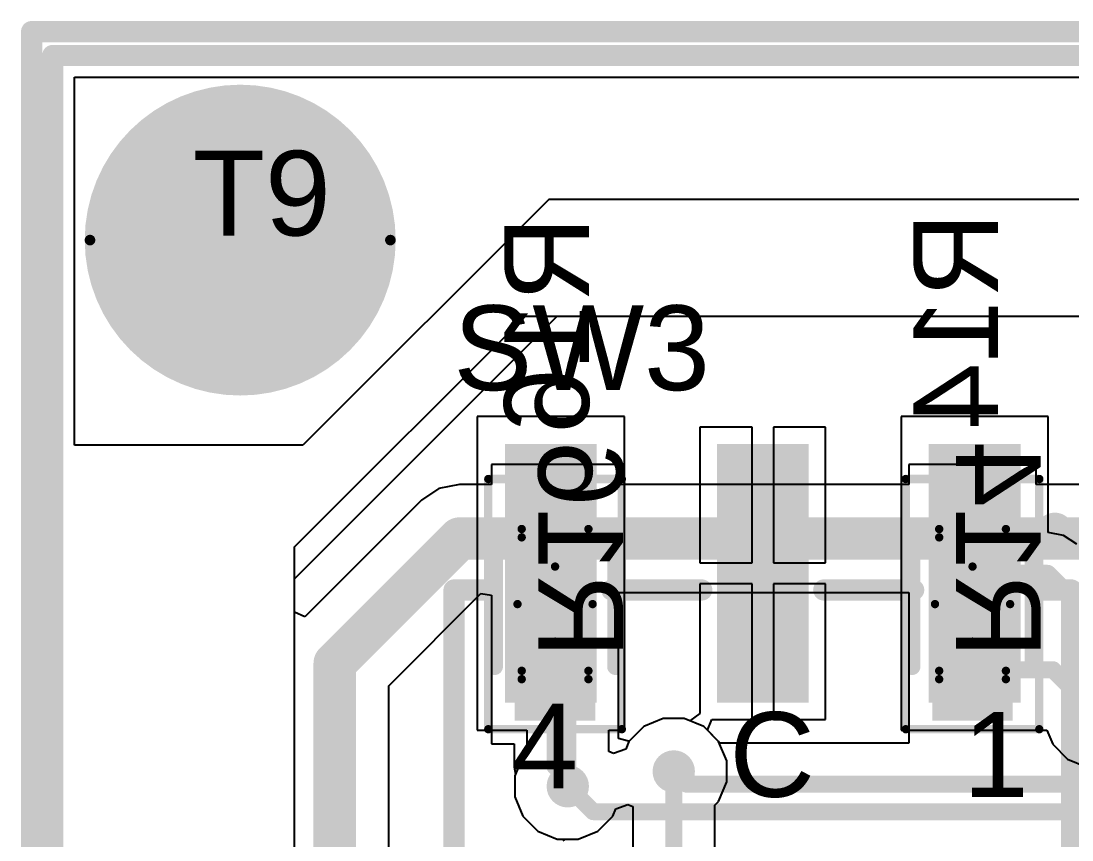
# Model space of a CAD drawing. Header units: inches. Extents: x -0.27 to 1.97, y -0.26 to 0.99.
# Drawn here: x -0.005 to 0.4909, y 0.6027 to 0.9893 of the extents above; entities that cross this region are included whole.
import ezdxf

# ---------------------------------------------------------------- set-up
doc = ezdxf.new("R2010")
doc.units = ezdxf.units.IN
doc.header["$MEASUREMENT"] = 0
for name, color, linetype in [('Bottom Layer', 5, 'Continuous'), ('Bottom Overlay', 54, 'Continuous'), ('Bottom Paste', 16, 'Continuous'), ('Bottom Solder', 6, 'Continuous'), ('Keep-Out Layer', 6, 'Continuous'), ('Mechanical 1', 6, 'Continuous'), ('Mechanical 10', 56, 'Continuous'), ('Mechanical 12', 56, 'Continuous'), ('Mechanical 14', 56, 'Continuous'), ('Mechanical 3', 76, 'Continuous'), ('Multi-Layer', 9, 'Continuous'), ('Pad Holes', 156, 'Continuous'), ('Top Layer', 1, 'Continuous'), ('Top Overlay', 2, 'Continuous'), ('Top Paste', 8, 'Continuous'), ('Top Solder', 216, 'Continuous'), ('Via Holes', 16, 'Continuous')]:
    doc.layers.add(name, color=color, linetype=linetype)
doc.styles.add('Arial', font='', dxfattribs={"height": 0.2})
doc.styles.get('Arial').set_extended_font_data('Arial')

# ---------------------------------------------------------------- blocks, each defined once
blk = doc.blocks.new('FIX_2_5_6')
at = {"layer": 'Bottom Layer'}
h = blk.add_hatch(color=5, dxfattribs=at)
edge = h.paths.add_edge_path()
edge.add_arc((0, 0), 0.0689, 0, 360)
at = {"layer": 'Bottom Solder'}
h = blk.add_hatch(color=6, dxfattribs=at)
edge = h.paths.add_edge_path()
edge.add_arc((0, 0), 0.0729, 0, 360)
at = {"layer": 'Multi-Layer'}
h = blk.add_hatch(color=9, dxfattribs=at)
edge = h.paths.add_edge_path()
edge.add_arc((0, 0), 0.0689, 0, 360)
at = {"layer": 'Pad Holes'}
h = blk.add_hatch(color=7, dxfattribs=at)
edge = h.paths.add_edge_path()
edge.add_arc((0, 0), 0.05315, 0, 360)
at = {"layer": 'Top Layer'}
h = blk.add_hatch(color=1, dxfattribs=at)
edge = h.paths.add_edge_path()
edge.add_arc((0, 0), 0.0689, 0, 360)
at = {"layer": 'Top Solder'}
h = blk.add_hatch(color=216, dxfattribs=at)
edge = h.paths.add_edge_path()
edge.add_arc((0, 0), 0.0729, 0, 360)
at = {"layer": 'Top Overlay'}
for points in [[(0.07087, 0, 0.005, 0.005, 1), (-0.07087, 0, 0.005, 0.005, 1)], [(-0.07212, 0, 0.0025, 0.0025, 1), (-0.06962, 0, 0.0025, 0.0025, 1)], [(0.06962, 0, 0.0025, 0.0025, 1), (0.07212, 0, 0.0025, 0.0025, 1)]]:
    blk.add_lwpolyline(points, format="xyseb", close=True, dxfattribs=at)
blk = doc.blocks.new('SW_SMD_SM_STAR_10S_12')
at = {"layer": 'Top Layer'}
for points in [[(-0.119685, 0.212595), (-0.080315, 0.212595), (-0.080315, 0.094485), (-0.119685, 0.094485)], [(-0.019685, 0.212595), (0.019685, 0.212595), (0.019685, 0.094485), (-0.019685, 0.094485)], [(0.080315, 0.212595), (0.119685, 0.212595), (0.119685, 0.094485), (0.080315, 0.094485)], [(-0.119685, -0.094485), (-0.080315, -0.094485), (-0.080315, -0.212595), (-0.119685, -0.212595)], [(-0.019685, -0.094485), (0.019685, -0.094485), (0.019685, -0.212595), (-0.019685, -0.212595)], [(0.080315, -0.094485), (0.119685, -0.094485), (0.119685, -0.212595), (0.080315, -0.212595)]]:
    blk.add_hatch(color=1, dxfattribs=at).paths.add_polyline_path(points)
at = {"layer": 'Top Paste'}
for points in [[(-0.119685, 0.212595), (-0.080315, 0.212595), (-0.080315, 0.094485), (-0.119685, 0.094485)], [(-0.019685, 0.212595), (0.019685, 0.212595), (0.019685, 0.094485), (-0.019685, 0.094485)], [(0.080315, 0.212595), (0.119685, 0.212595), (0.119685, 0.094485), (0.080315, 0.094485)], [(-0.119685, -0.094485), (-0.080315, -0.094485), (-0.080315, -0.212595), (-0.119685, -0.212595)], [(-0.019685, -0.094485), (0.019685, -0.094485), (0.019685, -0.212595), (-0.019685, -0.212595)], [(0.080315, -0.094485), (0.119685, -0.094485), (0.119685, -0.212595), (0.080315, -0.212595)]]:
    blk.add_hatch(color=8, dxfattribs=at).paths.add_polyline_path(points)
at = {"layer": 'Top Solder'}
for points in [[(-0.121654, 0.214564), (-0.078346, 0.214564), (-0.078346, 0.092516), (-0.121654, 0.092516)], [(-0.021654, 0.214564), (0.021654, 0.214564), (0.021654, 0.092516), (-0.021654, 0.092516)], [(0.078346, 0.214564), (0.121654, 0.214564), (0.121654, 0.092516), (0.078346, 0.092516)], [(-0.121654, -0.092516), (-0.078346, -0.092516), (-0.078346, -0.214564), (-0.121654, -0.214564)], [(-0.021654, -0.092516), (0.021654, -0.092516), (0.021654, -0.214564), (-0.021654, -0.214564)], [(0.078346, -0.092516), (0.121654, -0.092516), (0.121654, -0.214564), (0.078346, -0.214564)]]:
    blk.add_hatch(color=216, dxfattribs=at).paths.add_polyline_path(points)
at = {"layer": 'Top Overlay'}
for points in [[(0.14174, 0.17323, 0.01, 0.01, 1), (0.13386, 0.17323, 0.01, 0.01, 1)], [(0.13136, 0.17323, 0.005, 0.005, 1), (0.13636, 0.17323, 0.005, 0.005, 1)], [(0.13924, 0.17323, 0.005, 0.005, 1), (0.14424, 0.17323, 0.005, 0.005, 1)], [(-0.148169, 0.145669, 0.005, 0.005, 1), (-0.143169, 0.145669, 0.005, 0.005, 1)], [(-0.148169, 0.145669, 0.005, 0.005, 1), (-0.143169, 0.145669, 0.005, 0.005, 1)], [(-0.131285, 0.145669, 0.005, 0.005, 1), (-0.126285, 0.145669, 0.005, 0.005, 1)], [(-0.073715, 0.145669, 0.005, 0.005, 1), (-0.068715, 0.145669, 0.005, 0.005, 1)], [(-0.031285, 0.145669, 0.005, 0.005, 1), (-0.026285, 0.145669, 0.005, 0.005, 1)], [(0.026285, 0.145669, 0.005, 0.005, 1), (0.031285, 0.145669, 0.005, 0.005, 1)], [(0.068715, 0.145669, 0.005, 0.005, 1), (0.073715, 0.145669, 0.005, 0.005, 1)], [(0.126285, 0.145669, 0.005, 0.005, 1), (0.131285, 0.145669, 0.005, 0.005, 1)], [(0.143169, 0.145669, 0.005, 0.005, 1), (0.148169, 0.145669, 0.005, 0.005, 1)], [(0.143169, 0.145669, 0.005, 0.005, 1), (0.148169, 0.145669, 0.005, 0.005, 1)], [(-0.148169, -0.145669, 0.005, 0.005, 1), (-0.143169, -0.145669, 0.005, 0.005, 1)], [(-0.148169, -0.145669, 0.005, 0.005, 1), (-0.143169, -0.145669, 0.005, 0.005, 1)], [(-0.131285, -0.145669, 0.005, 0.005, 1), (-0.126285, -0.145669, 0.005, 0.005, 1)], [(-0.073715, -0.145669, 0.005, 0.005, 1), (-0.068715, -0.145669, 0.005, 0.005, 1)], [(-0.031285, -0.145669, 0.005, 0.005, 1), (-0.026285, -0.145669, 0.005, 0.005, 1)], [(0.026285, -0.145669, 0.005, 0.005, 1), (0.031285, -0.145669, 0.005, 0.005, 1)], [(0.068715, -0.145669, 0.005, 0.005, 1), (0.073715, -0.145669, 0.005, 0.005, 1)], [(0.126285, -0.145669, 0.005, 0.005, 1), (0.131285, -0.145669, 0.005, 0.005, 1)], [(0.143169, -0.145669, 0.005, 0.005, 1), (0.148169, -0.145669, 0.005, 0.005, 1)], [(0.143169, -0.145669, 0.005, 0.005, 1), (0.148169, -0.145669, 0.005, 0.005, 1)]]:
    blk.add_lwpolyline(points, format="xyseb", close=True, dxfattribs=at)
for points in [[(-0.145669, 0.145669, 0.01, 0.01, 0), (-0.128785, 0.145669, 0.01, 0.01, 0)], [(-0.145669, -0.145669, 0.01, 0.01, 0), (-0.145669, 0.145669, 0.01, 0.01, 0)], [(-0.071215, 0.145669, 0.01, 0.01, 0), (-0.028785, 0.145669, 0.01, 0.01, 0)], [(0.028785, 0.145669, 0.01, 0.01, 0), (0.071215, 0.145669, 0.01, 0.01, 0)], [(0.128785, 0.145669, 0.01, 0.01, 0), (0.145669, 0.145669, 0.01, 0.01, 0)], [(0.145669, -0.145669, 0.01, 0.01, 0), (0.145669, 0.145669, 0.01, 0.01, 0)], [(-0.145669, -0.145669, 0.01, 0.01, 0), (-0.128785, -0.145669, 0.01, 0.01, 0)], [(-0.071215, -0.145669, 0.01, 0.01, 0), (-0.028785, -0.145669, 0.01, 0.01, 0)], [(0.028785, -0.145669, 0.01, 0.01, 0), (0.071215, -0.145669, 0.01, 0.01, 0)], [(0.128785, -0.145669, 0.01, 0.01, 0), (0.145669, -0.145669, 0.01, 0.01, 0)]]:
    blk.add_lwpolyline(points, format="xyseb", dxfattribs=at)
at = {"layer": 'Top Overlay', "style": 'Arial'}
for s, p in [('4', (-0.11811, 0.051957)), ('C', (-0.01575, 0.048017)), ('1', (0.09449, 0.048017)), ('C', (-0.01181, -0.062223)), ('8', (0.09055, -0.062223)), ('2', (-0.11417, -0.066153))]:
    blk.add_text(s, height=0.04, dxfattribs=at).set_placement(p)
blk = doc.blocks.new('RESC1608X055N_0603_B_16')
at = {"layer": 'Bottom Layer'}
for points in [[(-0.05098, 0.015), (-0.01098, 0.015), (-0.01098, -0.015), (-0.05098, -0.015)], [(0.01098, 0.015), (0.05098, 0.015), (0.05098, -0.015), (0.01098, -0.015)]]:
    blk.add_hatch(color=5, dxfattribs=at).paths.add_polyline_path(points)
at = {"layer": 'Bottom Paste'}
for points in [[(-0.05098, 0.015), (-0.01098, 0.015), (-0.01098, -0.015), (-0.05098, -0.015)], [(0.01098, 0.015), (0.05098, 0.015), (0.05098, -0.015), (0.01098, -0.015)]]:
    blk.add_hatch(color=16, dxfattribs=at).paths.add_polyline_path(points)
at = {"layer": 'Bottom Solder'}
for points in [[(-0.05498, 0.019), (-0.00698, 0.019), (-0.00698, -0.019), (-0.05498, -0.019)], [(0.00698, 0.019), (0.05498, 0.019), (0.05498, -0.019), (0.00698, -0.019)]]:
    blk.add_hatch(color=6, dxfattribs=at).paths.add_polyline_path(points)
at = {"layer": 'Mechanical 3'}
h = blk.add_hatch(color=76, dxfattribs=at)
edge = h.paths.add_edge_path()
edge.add_arc((0, 0), 0.005, 0, 360)
at = {"layer": 'Bottom Overlay'}
for points in [[(-0.02953, 0.02854, 0.00787, 0.00787, 0), (0.02953, 0.02854, 0.00787, 0.00787, 0)], [(-0.02953, -0.02854, 0.00787, 0.00787, 0), (0.02953, -0.02854, 0.00787, 0.00787, 0)]]:
    blk.add_lwpolyline(points, format="xyseb", dxfattribs=at)
for points in [[(-0.0315, 0.02854, 0.00394, 0.00394, 1), (-0.02756, 0.02854, 0.00394, 0.00394, 1)], [(0.02756, 0.02854, 0.00394, 0.00394, 1), (0.0315, 0.02854, 0.00394, 0.00394, 1)], [(-0.0315, -0.02854, 0.00394, 0.00394, 1), (-0.02756, -0.02854, 0.00394, 0.00394, 1)], [(0.02756, -0.02854, 0.00394, 0.00394, 1), (0.0315, -0.02854, 0.00394, 0.00394, 1)]]:
    blk.add_lwpolyline(points, format="xyseb", close=True, dxfattribs=at)
at = {"layer": 'Mechanical 10'}
for points in [[(-0.03543, 0.01575, 0.00394, 0.00394, 0), (0.03543, 0.01575, 0.00394, 0.00394, 0)], [(-0.03543, 0.01575, 0.00394, 0.00394, 0), (-0.03543, -0.01575, 0.00394, 0.00394, 0)], [(0.03543, 0.01575, 0.00394, 0.00394, 0), (0.03543, -0.01575, 0.00394, 0.00394, 0)], [(-0.03543, -0.01575, 0.00394, 0.00394, 0), (0.03543, -0.01575, 0.00394, 0.00394, 0)]]:
    blk.add_lwpolyline(points, format="xyseb", dxfattribs=at)
for points in [[(-0.03642, 0.01575, 0.00197, 0.00197, 1), (-0.03445, 0.01575, 0.00197, 0.00197, 1)], [(-0.03642, 0.01575, 0.00197, 0.00197, 1), (-0.03445, 0.01575, 0.00197, 0.00197, 1)], [(0.03445, 0.01575, 0.00197, 0.00197, 1), (0.03642, 0.01575, 0.00197, 0.00197, 1)], [(0.03445, 0.01575, 0.00197, 0.00197, 1), (0.03642, 0.01575, 0.00197, 0.00197, 1)], [(-0.03642, -0.01575, 0.00197, 0.00197, 1), (-0.03445, -0.01575, 0.00197, 0.00197, 1)], [(-0.03642, -0.01575, 0.00197, 0.00197, 1), (-0.03445, -0.01575, 0.00197, 0.00197, 1)], [(0.03445, -0.01575, 0.00197, 0.00197, 1), (0.03642, -0.01575, 0.00197, 0.00197, 1)], [(0.03445, -0.01575, 0.00197, 0.00197, 1), (0.03642, -0.01575, 0.00197, 0.00197, 1)]]:
    blk.add_lwpolyline(points, format="xyseb", close=True, dxfattribs=at)
at = {"layer": 'Mechanical 12'}
for points in [[(-0.03149, 0.01574, 0.00394, 0.00394, 0), (0.0315, 0.01574, 0.00394, 0.00394, 0)], [(-0.03149, 0.01574, 0.00394, 0.00394, 0), (-0.03149, -0.01575, 0.00394, 0.00394, 0)], [(0.0315, 0.01574, 0.00394, 0.00394, 0), (0.0315, -0.01575, 0.00394, 0.00394, 0)], [(-0.03149, -0.01575, 0.00394, 0.00394, 0), (0.0315, -0.01575, 0.00394, 0.00394, 0)]]:
    blk.add_lwpolyline(points, format="xyseb", dxfattribs=at)
for points in [[(-0.03248, 0.01574, 0.00197, 0.00197, 1), (-0.03051, 0.01574, 0.00197, 0.00197, 1)], [(-0.03248, 0.01574, 0.00197, 0.00197, 1), (-0.03051, 0.01574, 0.00197, 0.00197, 1)], [(0.03052, 0.01574, 0.00197, 0.00197, 1), (0.03248, 0.01574, 0.00197, 0.00197, 1)], [(0.03052, 0.01574, 0.00197, 0.00197, 1), (0.03248, 0.01574, 0.00197, 0.00197, 1)], [(-0.03248, -0.01575, 0.00197, 0.00197, 1), (-0.03051, -0.01575, 0.00197, 0.00197, 1)], [(-0.03248, -0.01575, 0.00197, 0.00197, 1), (-0.03051, -0.01575, 0.00197, 0.00197, 1)], [(0.03052, -0.01575, 0.00197, 0.00197, 1), (0.03248, -0.01575, 0.00197, 0.00197, 1)], [(0.03052, -0.01575, 0.00197, 0.00197, 1), (0.03248, -0.01575, 0.00197, 0.00197, 1)]]:
    blk.add_lwpolyline(points, format="xyseb", close=True, dxfattribs=at)
at = {"layer": 'Mechanical 14'}
for points in [[(-0.05906, 0.0315, 0.00394, 0.00394, 0), (0.05906, 0.0315, 0.00394, 0.00394, 0)], [(-0.05906, 0.0315, 0.00394, 0.00394, 0), (-0.05906, -0.0315, 0.00394, 0.00394, 0)], [(0.05906, 0.0315, 0.00394, 0.00394, 0), (0.05906, -0.0315, 0.00394, 0.00394, 0)], [(0, 0.01772, 0.00394, 0.00394, 0), (0, -0.01772, 0.00394, 0.00394, 0)], [(-0.01772, 0, 0.00394, 0.00394, 0), (0.01772, 0, 0.00394, 0.00394, 0)], [(-0.05906, -0.0315, 0.00394, 0.00394, 0), (0.05906, -0.0315, 0.00394, 0.00394, 0)]]:
    blk.add_lwpolyline(points, format="xyseb", dxfattribs=at)
for points in [[(-0.06004, 0.0315, 0.00197, 0.00197, 1), (-0.05807, 0.0315, 0.00197, 0.00197, 1)], [(-0.06004, 0.0315, 0.00197, 0.00197, 1), (-0.05807, 0.0315, 0.00197, 0.00197, 1)], [(0.05807, 0.0315, 0.00197, 0.00197, 1), (0.06004, 0.0315, 0.00197, 0.00197, 1)], [(0.05807, 0.0315, 0.00197, 0.00197, 1), (0.06004, 0.0315, 0.00197, 0.00197, 1)], [(-0.00098, 0.01772, 0.00197, 0.00197, 1), (0.00098, 0.01772, 0.00197, 0.00197, 1)], [(-0.0187, 0, 0.00197, 0.00197, 1), (-0.01673, 0, 0.00197, 0.00197, 1)], [(0.01673, 0, 0.00197, 0.00197, 1), (0.0187, 0, 0.00197, 0.00197, 1)], [(-0.00098, -0.01772, 0.00197, 0.00197, 1), (0.00098, -0.01772, 0.00197, 0.00197, 1)], [(-0.06004, -0.0315, 0.00197, 0.00197, 1), (-0.05807, -0.0315, 0.00197, 0.00197, 1)], [(-0.06004, -0.0315, 0.00197, 0.00197, 1), (-0.05807, -0.0315, 0.00197, 0.00197, 1)], [(0.05807, -0.0315, 0.00197, 0.00197, 1), (0.06004, -0.0315, 0.00197, 0.00197, 1)], [(0.05807, -0.0315, 0.00197, 0.00197, 1), (0.06004, -0.0315, 0.00197, 0.00197, 1)]]:
    blk.add_lwpolyline(points, format="xyseb", close=True, dxfattribs=at)
at = {"layer": 'Mechanical 10', "style": 'Arial', "text_generation_flag": 2}
blk.add_text('R16', height=0.04, rotation=180, dxfattribs=at).set_placement((-0.02559, 0.00787))
blk = doc.blocks.new('RESC1608X055N_0603_B_18')
at = {"layer": 'Bottom Layer'}
for points in [[(-0.05098, 0.015), (-0.01098, 0.015), (-0.01098, -0.015), (-0.05098, -0.015)], [(0.01098, 0.015), (0.05098, 0.015), (0.05098, -0.015), (0.01098, -0.015)]]:
    blk.add_hatch(color=5, dxfattribs=at).paths.add_polyline_path(points)
at = {"layer": 'Bottom Paste'}
for points in [[(-0.05098, 0.015), (-0.01098, 0.015), (-0.01098, -0.015), (-0.05098, -0.015)], [(0.01098, 0.015), (0.05098, 0.015), (0.05098, -0.015), (0.01098, -0.015)]]:
    blk.add_hatch(color=16, dxfattribs=at).paths.add_polyline_path(points)
at = {"layer": 'Bottom Solder'}
for points in [[(-0.05498, 0.019), (-0.00698, 0.019), (-0.00698, -0.019), (-0.05498, -0.019)], [(0.00698, 0.019), (0.05498, 0.019), (0.05498, -0.019), (0.00698, -0.019)]]:
    blk.add_hatch(color=6, dxfattribs=at).paths.add_polyline_path(points)
at = {"layer": 'Mechanical 3'}
h = blk.add_hatch(color=76, dxfattribs=at)
edge = h.paths.add_edge_path()
edge.add_arc((0, 0), 0.005, 0, 360)
at = {"layer": 'Bottom Overlay'}
for points in [[(-0.02953, 0.02854, 0.00787, 0.00787, 0), (0.02953, 0.02854, 0.00787, 0.00787, 0)], [(-0.02953, -0.02854, 0.00787, 0.00787, 0), (0.02953, -0.02854, 0.00787, 0.00787, 0)]]:
    blk.add_lwpolyline(points, format="xyseb", dxfattribs=at)
for points in [[(-0.0315, 0.02854, 0.00394, 0.00394, 1), (-0.02756, 0.02854, 0.00394, 0.00394, 1)], [(0.02756, 0.02854, 0.00394, 0.00394, 1), (0.0315, 0.02854, 0.00394, 0.00394, 1)], [(-0.0315, -0.02854, 0.00394, 0.00394, 1), (-0.02756, -0.02854, 0.00394, 0.00394, 1)], [(0.02756, -0.02854, 0.00394, 0.00394, 1), (0.0315, -0.02854, 0.00394, 0.00394, 1)]]:
    blk.add_lwpolyline(points, format="xyseb", close=True, dxfattribs=at)
at = {"layer": 'Mechanical 10'}
for points in [[(-0.03543, 0.01575, 0.00394, 0.00394, 0), (0.03543, 0.01575, 0.00394, 0.00394, 0)], [(-0.03543, 0.01575, 0.00394, 0.00394, 0), (-0.03543, -0.01575, 0.00394, 0.00394, 0)], [(0.03543, 0.01575, 0.00394, 0.00394, 0), (0.03543, -0.01575, 0.00394, 0.00394, 0)], [(-0.03543, -0.01575, 0.00394, 0.00394, 0), (0.03543, -0.01575, 0.00394, 0.00394, 0)]]:
    blk.add_lwpolyline(points, format="xyseb", dxfattribs=at)
for points in [[(-0.03642, 0.01575, 0.00197, 0.00197, 1), (-0.03445, 0.01575, 0.00197, 0.00197, 1)], [(-0.03642, 0.01575, 0.00197, 0.00197, 1), (-0.03445, 0.01575, 0.00197, 0.00197, 1)], [(0.03445, 0.01575, 0.00197, 0.00197, 1), (0.03642, 0.01575, 0.00197, 0.00197, 1)], [(0.03445, 0.01575, 0.00197, 0.00197, 1), (0.03642, 0.01575, 0.00197, 0.00197, 1)], [(-0.03642, -0.01575, 0.00197, 0.00197, 1), (-0.03445, -0.01575, 0.00197, 0.00197, 1)], [(-0.03642, -0.01575, 0.00197, 0.00197, 1), (-0.03445, -0.01575, 0.00197, 0.00197, 1)], [(0.03445, -0.01575, 0.00197, 0.00197, 1), (0.03642, -0.01575, 0.00197, 0.00197, 1)], [(0.03445, -0.01575, 0.00197, 0.00197, 1), (0.03642, -0.01575, 0.00197, 0.00197, 1)]]:
    blk.add_lwpolyline(points, format="xyseb", close=True, dxfattribs=at)
at = {"layer": 'Mechanical 12'}
for points in [[(-0.03149, 0.01574, 0.00394, 0.00394, 0), (0.0315, 0.01574, 0.00394, 0.00394, 0)], [(-0.03149, 0.01574, 0.00394, 0.00394, 0), (-0.03149, -0.01575, 0.00394, 0.00394, 0)], [(0.0315, 0.01574, 0.00394, 0.00394, 0), (0.0315, -0.01575, 0.00394, 0.00394, 0)], [(-0.03149, -0.01575, 0.00394, 0.00394, 0), (0.0315, -0.01575, 0.00394, 0.00394, 0)]]:
    blk.add_lwpolyline(points, format="xyseb", dxfattribs=at)
for points in [[(-0.03248, 0.01574, 0.00197, 0.00197, 1), (-0.03051, 0.01574, 0.00197, 0.00197, 1)], [(-0.03248, 0.01574, 0.00197, 0.00197, 1), (-0.03051, 0.01574, 0.00197, 0.00197, 1)], [(0.03052, 0.01574, 0.00197, 0.00197, 1), (0.03248, 0.01574, 0.00197, 0.00197, 1)], [(0.03052, 0.01574, 0.00197, 0.00197, 1), (0.03248, 0.01574, 0.00197, 0.00197, 1)], [(-0.03248, -0.01575, 0.00197, 0.00197, 1), (-0.03051, -0.01575, 0.00197, 0.00197, 1)], [(-0.03248, -0.01575, 0.00197, 0.00197, 1), (-0.03051, -0.01575, 0.00197, 0.00197, 1)], [(0.03052, -0.01575, 0.00197, 0.00197, 1), (0.03248, -0.01575, 0.00197, 0.00197, 1)], [(0.03052, -0.01575, 0.00197, 0.00197, 1), (0.03248, -0.01575, 0.00197, 0.00197, 1)]]:
    blk.add_lwpolyline(points, format="xyseb", close=True, dxfattribs=at)
at = {"layer": 'Mechanical 14'}
for points in [[(-0.05906, 0.0315, 0.00394, 0.00394, 0), (0.05906, 0.0315, 0.00394, 0.00394, 0)], [(-0.05906, 0.0315, 0.00394, 0.00394, 0), (-0.05906, -0.0315, 0.00394, 0.00394, 0)], [(0.05906, 0.0315, 0.00394, 0.00394, 0), (0.05906, -0.0315, 0.00394, 0.00394, 0)], [(0, 0.01772, 0.00394, 0.00394, 0), (0, -0.01772, 0.00394, 0.00394, 0)], [(-0.01772, 0, 0.00394, 0.00394, 0), (0.01772, 0, 0.00394, 0.00394, 0)], [(-0.05906, -0.0315, 0.00394, 0.00394, 0), (0.05906, -0.0315, 0.00394, 0.00394, 0)]]:
    blk.add_lwpolyline(points, format="xyseb", dxfattribs=at)
for points in [[(-0.06004, 0.0315, 0.00197, 0.00197, 1), (-0.05807, 0.0315, 0.00197, 0.00197, 1)], [(-0.06004, 0.0315, 0.00197, 0.00197, 1), (-0.05807, 0.0315, 0.00197, 0.00197, 1)], [(0.05807, 0.0315, 0.00197, 0.00197, 1), (0.06004, 0.0315, 0.00197, 0.00197, 1)], [(0.05807, 0.0315, 0.00197, 0.00197, 1), (0.06004, 0.0315, 0.00197, 0.00197, 1)], [(-0.00098, 0.01772, 0.00197, 0.00197, 1), (0.00098, 0.01772, 0.00197, 0.00197, 1)], [(-0.0187, 0, 0.00197, 0.00197, 1), (-0.01673, 0, 0.00197, 0.00197, 1)], [(0.01673, 0, 0.00197, 0.00197, 1), (0.0187, 0, 0.00197, 0.00197, 1)], [(-0.00098, -0.01772, 0.00197, 0.00197, 1), (0.00098, -0.01772, 0.00197, 0.00197, 1)], [(-0.06004, -0.0315, 0.00197, 0.00197, 1), (-0.05807, -0.0315, 0.00197, 0.00197, 1)], [(-0.06004, -0.0315, 0.00197, 0.00197, 1), (-0.05807, -0.0315, 0.00197, 0.00197, 1)], [(0.05807, -0.0315, 0.00197, 0.00197, 1), (0.06004, -0.0315, 0.00197, 0.00197, 1)], [(0.05807, -0.0315, 0.00197, 0.00197, 1), (0.06004, -0.0315, 0.00197, 0.00197, 1)]]:
    blk.add_lwpolyline(points, format="xyseb", close=True, dxfattribs=at)
at = {"layer": 'Mechanical 10', "style": 'Arial', "text_generation_flag": 2}
blk.add_text('R14', height=0.04, rotation=180, dxfattribs=at).set_placement((-0.02559, 0.00787))

msp = doc.modelspace()

# ---------------------------------------------------------------- hatches: boundary and pattern name
at = {"layer": 'Bottom Layer'}
h = msp.add_hatch(color=5, dxfattribs=at)
edge = h.paths.add_edge_path()
edge.add_arc((0.303, 0.635), 0.01, 0, 360)
h = msp.add_hatch(color=5, dxfattribs=at)
edge = h.paths.add_edge_path()
edge.add_arc((0.253, 0.628), 0.01, 0, 360)
at = {"layer": 'Top Layer'}
h = msp.add_hatch(color=1, dxfattribs=at)
edge = h.paths.add_edge_path()
edge.add_arc((0.303, 0.635), 0.01, 0, 360)
h = msp.add_hatch(color=1, dxfattribs=at)
edge = h.paths.add_edge_path()
edge.add_arc((0.253, 0.628), 0.01, 0, 360)
at = {"layer": 'Via Holes'}
h = msp.add_hatch(color=7, dxfattribs=at)
edge = h.paths.add_edge_path()
edge.add_arc((0.303, 0.635), 0.006, 0, 360)
h = msp.add_hatch(color=7, dxfattribs=at)
edge = h.paths.add_edge_path()
edge.add_arc((0.253, 0.628), 0.006, 0, 360)

# ---------------------------------------------------------------- linework, layer by layer
at = {"layer": 'Bottom Layer'}
for p, q in [((0.0202, 0.789), (0.0202, 0.9628)), ((0.0202, 0.9628), (1.9478, 0.9628)), ((0.244, 0.905), (0.128, 0.789)), ((1.756, 0.905), (0.244, 0.905)), ((0.124, 0.726), (0.248, 0.85)), ((0.248, 0.85), (1.709, 0.85)), ((0.128, 0.789), (0.0202, 0.789)), ((0.277, 0.77998), (0.217, 0.77998)), ((0.217, 0.77998), (0.217, 0.77047)), ((0.277, 0.77047), (0.277, 0.77998)), ((0.474, 0.77998), (0.414, 0.77998)), ((0.414, 0.77998), (0.414, 0.77047)), ((0.474, 0.77047), (0.474, 0.77998)), ((0.20198, 0.77047), (0.19223, 0.76853)), ((0.217, 0.77047), (0.20198, 0.77047)), ((0.414, 0.77047), (0.277, 0.77047)), ((0.531, 0.77047), (0.474, 0.77047)), ((0.19223, 0.76853), (0.18396, 0.76301)), ((0.18396, 0.76301), (0.129, 0.70805)), ((0.124, 0.71012), (0.124, 0.726)), ((0.277, 0.65062), (0.277, 0.71949)), ((0.277, 0.71949), (0.414, 0.71949)), ((0.414, 0.71949), (0.414, 0.64837)), ((0.16849, 0.67544), (0.212, 0.71895)), ((0.212, 0.71895), (0.217, 0.71818)), ((0.217, 0.71818), (0.217, 0.64802)), ((0.129, 0.70805), (0.124, 0.71012)), ((0.16849, 0.42356), (0.16849, 0.67544)), ((0.29803, 0.66), (0.28884, 0.65619)), ((0.30797, 0.66), (0.29803, 0.66)), ((0.31716, 0.65619), (0.30797, 0.66)), ((0.28884, 0.65619), (0.282, 0.64936)), ((0.32419, 0.64916), (0.31716, 0.65619)), ((0.28099, 0.64941), (0.277, 0.65062)), ((0.217, 0.64802), (0.22763, 0.64802)), ((0.22763, 0.64802), (0.22763, 0.63725)), ((0.282, 0.64936), (0.28099, 0.64941)), ((0.32452, 0.64837), (0.32419, 0.64916)), ((0.414, 0.64837), (0.32452, 0.64837)), ((0.22763, 0.63725), (0.22832, 0.63375)), ((0.22832, 0.63375), (0.228, 0.63297)), ((0.228, 0.63297), (0.228, 0.62303)), ((0.228, 0.62303), (0.23181, 0.61384)), ((0.23181, 0.61384), (0.23884, 0.60681)), ((0.23884, 0.60681), (0.24803, 0.603)), ((0.24803, 0.603), (0.2506, 0.603)), ((0.2506, 0.603), (0.2513, 0.6023))]:
    msp.add_line(p, q, dxfattribs=at)
for points in [[(0.143, 0.686, 0.02, 0.02, 0), (0.20198, 0.74498, 0.02, 0.02, 0)], [(0.20198, 0.74498, 0.02, 0.02, 0), (0.247, 0.74498, 0.02, 0.02, 0)], [(0.247, 0.74498, 0.02, 0.02, 0), (0.444, 0.74498, 0.02, 0.02, 0)], [(0.444, 0.74498, 0.02, 0.02, 0), (0.561, 0.74498, 0.02, 0.02, 0)], [(0.143, 0.413, 0.02, 0.02, 0), (0.143, 0.686, 0.02, 0.02, 0)], [(0.247, 0.63725, 0.008, 0.008, 0), (0.247, 0.68302, 0.008, 0.008, 0)], [(0.444, 0.68302, 0.008, 0.008, 0), (0.48198, 0.68302, 0.008, 0.008, 0)], [(0.48198, 0.68302, 0.008, 0.008, 0), (0.503, 0.662, 0.008, 0.008, 0)], [(0.247, 0.63725, 0.008, 0.008, 0), (0.253, 0.63125, 0.008, 0.008, 0)], [(0.253, 0.628, 0.008, 0.008, 0), (0.253, 0.63125, 0.008, 0.008, 0)], [(0.303, 0.635, 0.008, 0.008, 0), (0.309, 0.629, 0.008, 0.008, 0)], [(0.253, 0.628, 0.008, 0.008, 0), (0.265, 0.616, 0.008, 0.008, 0)], [(0.309, 0.629, 0.008, 0.008, 0), (1.17638, 0.629, 0.008, 0.008, 0)], [(0.265, 0.616, 0.008, 0.008, 0), (1.171, 0.616, 0.008, 0.008, 0)]]:
    msp.add_lwpolyline(points, format="xyseb", dxfattribs=at)
for points in [[(0.19698, 0.74498, 0.01, 0.01, 1), (0.20698, 0.74498, 0.01, 0.01, 1)], [(0.19698, 0.74498, 0.01, 0.01, 1), (0.20698, 0.74498, 0.01, 0.01, 1)], [(0.242, 0.74498, 0.01, 0.01, 1), (0.252, 0.74498, 0.01, 0.01, 1)], [(0.242, 0.74498, 0.01, 0.01, 1), (0.252, 0.74498, 0.01, 0.01, 1)], [(0.439, 0.74498, 0.01, 0.01, 1), (0.449, 0.74498, 0.01, 0.01, 1)], [(0.439, 0.74498, 0.01, 0.01, 1), (0.449, 0.74498, 0.01, 0.01, 1)], [(0.138, 0.686, 0.01, 0.01, 1), (0.148, 0.686, 0.01, 0.01, 1)], [(0.138, 0.686, 0.01, 0.01, 1), (0.148, 0.686, 0.01, 0.01, 1)], [(0.245, 0.68302, 0.004, 0.004, 1), (0.249, 0.68302, 0.004, 0.004, 1)], [(0.442, 0.68302, 0.004, 0.004, 1), (0.446, 0.68302, 0.004, 0.004, 1)], [(0.47998, 0.68302, 0.004, 0.004, 1), (0.48398, 0.68302, 0.004, 0.004, 1)], [(0.47998, 0.68302, 0.004, 0.004, 1), (0.48398, 0.68302, 0.004, 0.004, 1)], [(0.245, 0.63725, 0.004, 0.004, 1), (0.249, 0.63725, 0.004, 0.004, 1)], [(0.245, 0.63725, 0.004, 0.004, 1), (0.249, 0.63725, 0.004, 0.004, 1)], [(0.251, 0.63125, 0.004, 0.004, 1), (0.255, 0.63125, 0.004, 0.004, 1)], [(0.251, 0.63125, 0.004, 0.004, 1), (0.255, 0.63125, 0.004, 0.004, 1)], [(0.301, 0.635, 0.004, 0.004, 1), (0.305, 0.635, 0.004, 0.004, 1)], [(0.251, 0.628, 0.004, 0.004, 1), (0.255, 0.628, 0.004, 0.004, 1)], [(0.251, 0.628, 0.004, 0.004, 1), (0.255, 0.628, 0.004, 0.004, 1)], [(0.307, 0.629, 0.004, 0.004, 1), (0.311, 0.629, 0.004, 0.004, 1)], [(0.307, 0.629, 0.004, 0.004, 1), (0.311, 0.629, 0.004, 0.004, 1)], [(0.263, 0.616, 0.004, 0.004, 1), (0.267, 0.616, 0.004, 0.004, 1)], [(0.263, 0.616, 0.004, 0.004, 1), (0.267, 0.616, 0.004, 0.004, 1)]]:
    msp.add_lwpolyline(points, format="xyseb", close=True, dxfattribs=at)
at = {"layer": 'Keep-Out Layer'}
for points in [[(0.01, 0.01, 0.01, 0.01, 0), (0.01, 0.973, 0.01, 0.01, 0)], [(0.01, 0.973, 0.01, 0.01, 0), (1.958, 0.973, 0.01, 0.01, 0)]]:
    msp.add_lwpolyline(points, format="xyseb", dxfattribs=at)
msp.add_lwpolyline([(0.0075, 0.973, 0.005, 0.005, 1), (0.0125, 0.973, 0.005, 0.005, 1)], format="xyseb", close=True, dxfattribs=at)
msp.add_lwpolyline([(0.0075, 0.973, 0.005, 0.005, 1), (0.0125, 0.973, 0.005, 0.005, 1)], format="xyseb", close=True, dxfattribs=at)
at = {"layer": 'Mechanical 1'}
for points in [[(0, 0.98425, 0.01, 0.01, 0), (1.9685, 0.98425, 0.01, 0.01, 0)], [(0, 0, 0.01, 0.01, 0), (0, 0.98425, 0.01, 0.01, 0)], [(0, -0.238, 0.01, 0.01, 0), (0, 0.96925, 0.01, 0.01, 0)]]:
    msp.add_lwpolyline(points, format="xyseb", dxfattribs=at)
for points in [[(-0.0025, 0.98425, 0.005, 0.005, 1), (0.0025, 0.98425, 0.005, 0.005, 1)], [(-0.0025, 0.98425, 0.005, 0.005, 1), (0.0025, 0.98425, 0.005, 0.005, 1)], [(-0.0025, 0.96925, 0.005, 0.005, 1), (0.0025, 0.96925, 0.005, 0.005, 1)]]:
    msp.add_lwpolyline(points, format="xyseb", close=True, dxfattribs=at)
at = {"layer": 'Top Layer'}
for p, q in [((0.0202, 0.789), (0.0202, 0.9628)), ((0.0202, 0.9628), (1.9478, 0.9628)), ((0.244, 0.905), (0.128, 0.789)), ((1.756, 0.905), (0.244, 0.905)), ((0.124, 0.741), (0.233, 0.85)), ((0.233, 0.85), (1.709, 0.85)), ((0.27969, 0.80259), (0.21032, 0.80259)), ((0.21032, 0.80259), (0.21032, 0.65448)), ((0.27969, 0.65448), (0.27969, 0.80259)), ((0.47968, 0.80259), (0.41031, 0.80259)), ((0.41031, 0.80259), (0.41031, 0.65448)), ((0.47968, 0.74787), (0.47968, 0.80259)), ((0.34, 0.7976), (0.31532, 0.7976)), ((0.31532, 0.7976), (0.31532, 0.73354)), ((0.34, 0.73354), (0.34, 0.7976)), ((0.37468, 0.7976), (0.35, 0.7976)), ((0.35, 0.7976), (0.35, 0.73354)), ((0.37468, 0.73354), (0.37468, 0.7976)), ((0.128, 0.789), (0.0202, 0.789)), ((0.48687, 0.74644), (0.47968, 0.74787)), ((0.49316, 0.74224), (0.48687, 0.74644)), ((0.124, 0.255), (0.124, 0.741)), ((0.31532, 0.73354), (0.34, 0.73354)), ((0.35, 0.73354), (0.37468, 0.73354)), ((0.34, 0.72354), (0.31532, 0.72354)), ((0.31532, 0.72354), (0.31532, 0.66237)), ((0.34, 0.65948), (0.34, 0.72354)), ((0.37468, 0.72354), (0.35, 0.72354)), ((0.35, 0.72354), (0.35, 0.65948)), ((0.37468, 0.65948), (0.37468, 0.72354)), ((0.29803, 0.66), (0.28884, 0.65619)), ((0.30797, 0.66), (0.29803, 0.66)), ((0.31054, 0.65894), (0.30797, 0.66)), ((0.31532, 0.66237), (0.31054, 0.65894)), ((0.28884, 0.65619), (0.28181, 0.64916)), ((0.31887, 0.65448), (0.32094, 0.65948)), ((0.32094, 0.65948), (0.34, 0.65948)), ((0.35, 0.65948), (0.37468, 0.65948)), ((0.21032, 0.65448), (0.23363, 0.65448)), ((0.23363, 0.65448), (0.23363, 0.64398)), ((0.27237, 0.6445), (0.27237, 0.65448)), ((0.27237, 0.65448), (0.27969, 0.65448)), ((0.32419, 0.64916), (0.31887, 0.65448)), ((0.41031, 0.65448), (0.47905, 0.65448)), ((0.47905, 0.65448), (0.48181, 0.64784)), ((0.28033, 0.64559), (0.27464, 0.64352)), ((0.28181, 0.64916), (0.28033, 0.64559)), ((0.328, 0.63997), (0.32419, 0.64916)), ((0.48181, 0.64784), (0.48884, 0.64081)), ((0.23181, 0.64216), (0.228, 0.63297)), ((0.23363, 0.64398), (0.23181, 0.64216)), ((0.27464, 0.64352), (0.27237, 0.6445)), ((0.328, 0.63003), (0.328, 0.63997)), ((0.48884, 0.64081), (0.49803, 0.637)), ((0.228, 0.63297), (0.228, 0.62303)), ((0.32419, 0.62084), (0.328, 0.63003)), ((0.228, 0.62303), (0.23181, 0.61384)), ((0.32237, 0.61902), (0.32419, 0.62084)), ((0.27419, 0.61384), (0.27567, 0.61741)), ((0.27567, 0.61741), (0.28136, 0.61948)), ((0.28136, 0.61948), (0.28363, 0.6185)), ((0.28363, 0.6185), (0.28363, 0.56202)), ((0.32237, 0.554), (0.32237, 0.61902)), ((0.23181, 0.61384), (0.23884, 0.60681)), ((0.26716, 0.60681), (0.27419, 0.61384)), ((0.23884, 0.60681), (0.24803, 0.603)), ((0.25797, 0.603), (0.26716, 0.60681)), ((0.24803, 0.603), (0.25797, 0.603))]:
    msp.add_line(p, q, dxfattribs=at)
for points in [[(0.245, 0.72854, 0.008, 0.008, 0), (0.253, 0.72054, 0.008, 0.008, 0)], [(0.445, 0.72854, 0.008, 0.008, 0), (0.47946, 0.72854, 0.008, 0.008, 0)], [(0.47946, 0.72854, 0.008, 0.008, 0), (0.503, 0.705, 0.008, 0.008, 0)], [(0.253, 0.628, 0.008, 0.008, 0), (0.253, 0.72054, 0.008, 0.008, 0)], [(0.303, 0.554, 0.008, 0.008, 0), (0.303, 0.635, 0.008, 0.008, 0)]]:
    msp.add_lwpolyline(points, format="xyseb", dxfattribs=at)
for points in [[(0.243, 0.72854, 0.004, 0.004, 1), (0.247, 0.72854, 0.004, 0.004, 1)], [(0.443, 0.72854, 0.004, 0.004, 1), (0.447, 0.72854, 0.004, 0.004, 1)], [(0.47746, 0.72854, 0.004, 0.004, 1), (0.48146, 0.72854, 0.004, 0.004, 1)], [(0.47746, 0.72854, 0.004, 0.004, 1), (0.48146, 0.72854, 0.004, 0.004, 1)], [(0.251, 0.72054, 0.004, 0.004, 1), (0.255, 0.72054, 0.004, 0.004, 1)], [(0.251, 0.72054, 0.004, 0.004, 1), (0.255, 0.72054, 0.004, 0.004, 1)], [(0.301, 0.635, 0.004, 0.004, 1), (0.305, 0.635, 0.004, 0.004, 1)], [(0.251, 0.628, 0.004, 0.004, 1), (0.255, 0.628, 0.004, 0.004, 1)]]:
    msp.add_lwpolyline(points, format="xyseb", close=True, dxfattribs=at)

# ---------------------------------------------------------------- block references
for name, p in [('FIX_2_5_6', (0.09843, 0.88583)), ('SW_SMD_SM_STAR_10S_12', (0.345, 0.575))]:
    msp.add_blockref(name, p)
at = {"rotation": 90}
for name, p in [('RESC1608X055N_0603_B_18', (0.444, 0.714)), ('RESC1608X055N_0603_B_16', (0.247, 0.714))]:
    msp.add_blockref(name, p, dxfattribs=at)

# ---------------------------------------------------------------- texts
at = {"layer": 'Bottom Overlay', "style": 'Arial', "text_generation_flag": 2}
for s, p in [('R14', (0.456, 0.899)), ('R16', (0.263, 0.897))]:
    msp.add_text(s, height=0.04, rotation=90, dxfattribs=at).set_placement(p)
at = {"layer": 'Top Overlay', "style": 'Arial'}
for s, p in [('T9', (0.076, 0.888)), ('SW3', (0.199, 0.815))]:
    msp.add_text(s, height=0.04, dxfattribs=at).set_placement(p)

doc.saveas('drawing.dxf')
